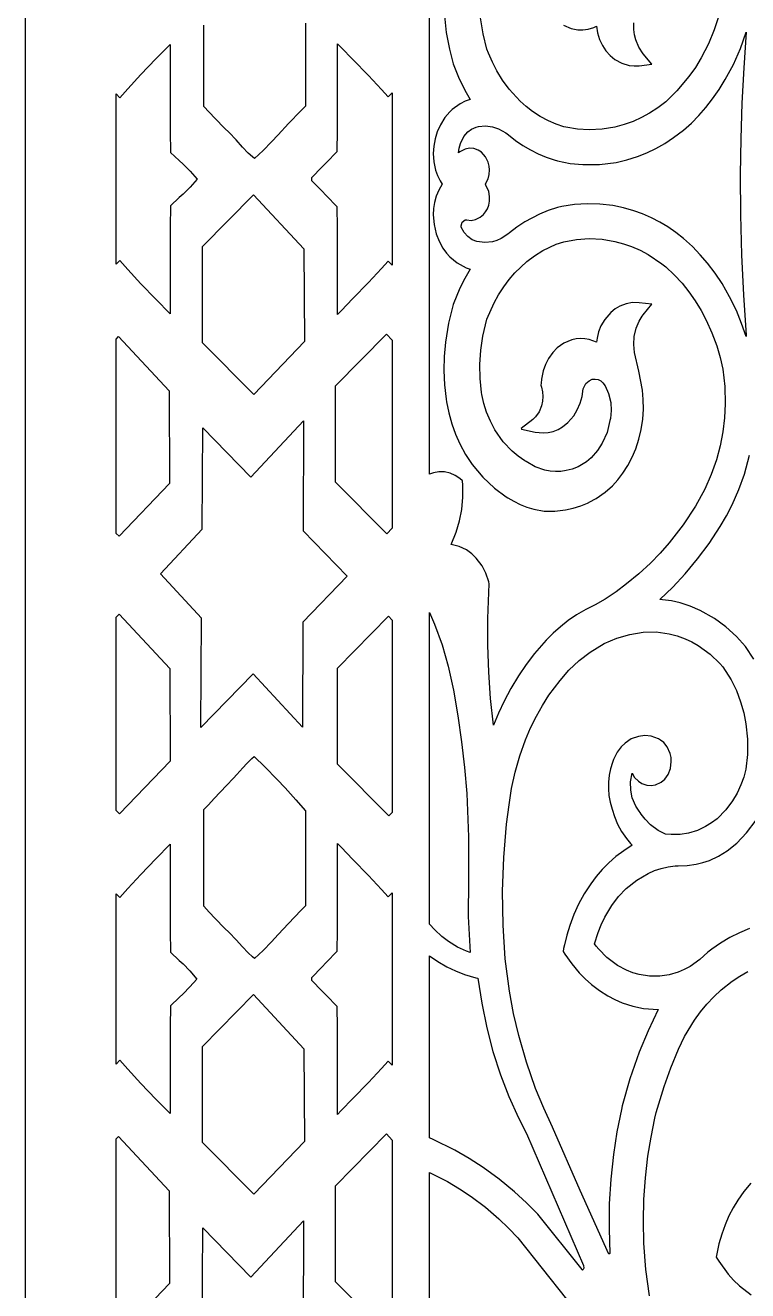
# Model space of a CAD drawing. Extents: x -629 to 1, y 0 to 2050.
# Drawn here: x -628.6 to -433.1, y 724.7 to 1067.3 of the extents above; entities that cross this region are included whole.
import ezdxf

# ---------------------------------------------------------------- set-up
doc = ezdxf.new("R2010")
doc.units = 0
doc.layers.add('Default_Layer', color=1, linetype='CONTINUOUS')

msp = doc.modelspace()

# ---------------------------------------------------------------- linework, layer by layer
at = {"layer": 'Default_Layer'}
for points in [[(-628.58, 0), (1.42, 0), (1.42, 2050), (-628.58, 2050), (-628.58, 0)], [(-529.28, 1048.97), (-529.28, 1002.3), (-530.33, 1003.4), (-532.14, 1001.41), (-535.73, 997.61), (-539.93, 993.29), (-543.11, 989.98), (-544.06, 988.97), (-544.07, 993.4), (-544.06, 1001.74), (-544.06, 1008.24), (-544.09, 1012.52), (-544.15, 1018.14), (-547.18, 1021.22), (-548.37, 1022.44), (-551, 1025.2), (-551, 1026.07), (-548.37, 1028.83), (-547.18, 1030.05), (-544.15, 1033.13), (-544.09, 1038.75), (-544.06, 1043.03), (-544.06, 1049.53), (-544.07, 1057.87), (-544.06, 1062.3), (-543.11, 1061.29), (-539.93, 1057.98), (-535.73, 1053.66), (-532.14, 1049.86), (-530.33, 1047.87), (-529.28, 1048.97)], [(-510.33, 1013.94), (-509.56, 1014.58), (-509.11, 1014.58), (-507.91, 1014.47), (-506.73, 1014.68), (-505.43, 1015.32), (-504.59, 1016.04), (-504, 1016.78), (-503.53, 1017.6), (-503.16, 1018.6), (-502.96, 1019.63), (-502.93, 1020.96), (-503.15, 1022.28), (-503.9, 1023.98), (-504.07, 1024.24), (-503.9, 1024.49), (-503.31, 1025.71), (-503, 1026.91), (-502.91, 1028.13), (-503.01, 1029.18), (-503.27, 1030.21), (-504, 1031.69), (-505.11, 1032.91), (-506.04, 1033.51), (-507.19, 1033.91), (-508.37, 1033.99), (-509.53, 1033.78), (-511.01, 1033), (-511.29, 1032.76), (-511.14, 1034.02), (-510.82, 1035.25), (-509.88, 1037.16), (-508.82, 1038.42), (-507.85, 1039.15), (-506.56, 1039.71), (-505.9, 1039.86), (-504.02, 1040.03), (-502.16, 1039.81), (-500.52, 1039.28), (-498.53, 1038.15), (-497.84, 1037.61), (-495.92, 1036.11), (-493.91, 1034.74), (-491.86, 1033.53), (-489.73, 1032.46), (-487.62, 1031.57), (-485.44, 1030.82), (-484.56, 1030.56), (-481.13, 1029.89), (-477.64, 1029.55), (-473.13, 1029.58), (-468.67, 1030.17), (-465.75, 1030.84), (-462.9, 1031.74), (-460.37, 1032.75), (-457.93, 1033.92), (-455.46, 1035.31), (-453.1, 1036.86), (-450.42, 1038.89), (-448.31, 1040.81), (-446.32, 1042.85), (-444.39, 1045.05), (-442.59, 1047.34), (-440.79, 1049.91), (-439.14, 1052.56), (-436.93, 1056.71), (-435.04, 1061), (-433.48, 1065.42), (-434.14, 1055.8), (-434.63, 1046.16), (-434.94, 1036.52), (-435.08, 1026.87), (-435.02, 1015.99), (-434.74, 1005.11), (-434.23, 994.24), (-433.51, 983.37), (-433.48, 983.04), (-434.7, 986.58), (-436.13, 990.05), (-437.94, 993.76), (-440.01, 997.35), (-441.88, 1000.16), (-443.93, 1002.86), (-445.9, 1005.16), (-448.01, 1007.36), (-450.42, 1009.58), (-452.49, 1011.18), (-454.67, 1012.67), (-456.86, 1013.98), (-459.14, 1015.16), (-461.49, 1016.19), (-463.91, 1017.07), (-466.71, 1017.88), (-469.58, 1018.47), (-473.05, 1018.88), (-476.55, 1018.96), (-479.97, 1018.73), (-483.35, 1018.18), (-484.56, 1017.91), (-487.02, 1017.13), (-489.4, 1016.16), (-493.42, 1014.04), (-495.54, 1012.63), (-497.56, 1011.09), (-497.96, 1010.76), (-499.8, 1009.54), (-500.95, 1009.02), (-502.17, 1008.66), (-504.25, 1008.44), (-506.33, 1008.71), (-507.67, 1009.21), (-508.85, 1010.08), (-509.79, 1011.16), (-510.6, 1012.65), (-510.63, 1012.97), (-510.33, 1013.94)], [(-582.11, 1025.64), (-584, 1023.49), (-585.89, 1021.58), (-586.9, 1020.62), (-589.26, 1018.39), (-589.34, 1012.66), (-589.38, 1004.65), (-589.37, 997.17), (-589.36, 991.24), (-589.36, 989.18), (-593.23, 993.1), (-597.28, 997.31), (-600.85, 1001.18), (-603.03, 1003.62), (-603.97, 1002.58), (-603.97, 1048.69), (-603.03, 1047.65), (-600.85, 1050.09), (-597.28, 1053.96), (-593.23, 1058.17), (-589.36, 1062.09), (-589.36, 1060.03), (-589.37, 1054.1), (-589.38, 1046.63), (-589.34, 1038.62), (-589.26, 1032.88), (-586.9, 1030.65), (-585.89, 1029.69), (-584, 1027.78), (-582.11, 1025.64)], [(-580.6, 1007.37), (-566.84, 1021.41), (-553.17, 1006.71), (-553.06, 981.65), (-566.74, 967.35), (-580.61, 981.34), (-580.6, 1007.37)], [(-529.28, 981.99), (-529.28, 931.13), (-530.73, 929.61), (-544.61, 943.59), (-544.6, 969.62), (-530.83, 983.66), (-529.28, 981.99)], [(-603.97, 929.68), (-603.97, 982.33), (-603.33, 982.98), (-589.66, 968.29), (-589.55, 943.22), (-603.22, 928.93), (-603.97, 929.68)], [(-553.38, 930.4), (-541.44, 918.15), (-553.45, 905.7), (-553.53, 877.28), (-566.94, 891.72), (-581.04, 877.11), (-580.85, 906.71), (-592, 918.72), (-580.7, 930.82), (-580.52, 958.27), (-567.53, 944.93), (-553.3, 960.17), (-553.38, 930.4)], [(-519.16, 908.28), (-517.85, 905.17), (-515.8, 899.52), (-514.13, 893.76), (-512.72, 887.26), (-511.51, 880.3), (-510.5, 873.31), (-509.7, 866.29), (-509.12, 859.26), (-508.6, 847.53), (-508.67, 835.8), (-508.68, 826), (-508.2, 816.21), (-509.13, 816.55), (-511.63, 817.71), (-514.04, 819.2), (-515.81, 820.56), (-517.77, 822.38), (-519.16, 823.92), (-519.16, 908.28)], [(-603.97, 854.69), (-603.97, 907.01), (-603.17, 907.83), (-589.5, 893.13), (-589.39, 868.07), (-603.06, 853.77), (-603.97, 854.69)], [(-529.28, 906.19), (-529.28, 854.15), (-530.17, 853.21), (-544.05, 867.2), (-544.04, 893.22), (-530.28, 907.27), (-529.28, 906.19)], [(-470.68, 734.57), (-478.37, 751.75), (-485.87, 768.94), (-488.28, 774.12), (-490.45, 779.39), (-492.95, 786.49), (-495.03, 793.71), (-496.44, 799.72), (-497.57, 805.78), (-498.71, 814.55), (-499.29, 823.67), (-499.41, 832.79), (-499.09, 841.92), (-498.3, 851.02), (-497.65, 856.19), (-496.98, 860.64), (-496.02, 865.05), (-494.77, 869.45), (-493.22, 873.77), (-491.81, 877.05), (-490.23, 880.25), (-488.61, 883.1), (-486.84, 885.87), (-483.85, 889.9), (-481.49, 892.63), (-478.64, 895.33), (-475.71, 897.57), (-471.87, 899.85), (-468.52, 901.31), (-464.97, 902.37), (-461.35, 902.98), (-457.81, 903.02), (-454.3, 902.52), (-452.12, 901.94), (-450.02, 901.15), (-448.21, 900.3), (-446.48, 899.32), (-443.24, 896.98), (-440.56, 894.44), (-439.8, 893.6), (-437.57, 890.08), (-436.13, 887.13), (-434.98, 884.08), (-434.15, 881.13), (-433.56, 878.13), (-433.14, 874.01), (-433.15, 869.88), (-433.56, 865.9), (-434.14, 863.72), (-434.9, 861.59), (-435.91, 859.38), (-437.14, 857.26), (-438.95, 854.83), (-441.36, 852.44), (-442.85, 851.3), (-444.45, 850.3), (-446.63, 849.27), (-449.07, 848.51), (-451.38, 848.16), (-453.73, 848.14), (-455.29, 848.31), (-457.25, 849.28), (-459.33, 850.82), (-460.84, 852.36), (-461.86, 853.69), (-462.17, 854.15), (-462.47, 854.51), (-463.38, 855.87), (-464.3, 858.08), (-464.73, 860.22), (-464.77, 862.4), (-464.37, 864.79), (-463.67, 863.65), (-462.64, 862.6), (-461.69, 861.99), (-460.34, 861.53), (-459.15, 861.45), (-457.98, 861.65), (-456.51, 862.36), (-455.53, 863.2), (-454.63, 864.44), (-453.98, 866.06), (-453.73, 867.91), (-453.8, 869.04), (-454.03, 870.14), (-454.84, 871.94), (-455.76, 873.06), (-456.63, 873.75), (-457.22, 874.08), (-459.16, 874.77), (-460.89, 874.95), (-462.63, 874.75), (-464.58, 874.04), (-466.24, 872.95), (-467.29, 871.94), (-468.37, 870.5), (-469.39, 868.46), (-469.66, 867.69), (-470.19, 865.96), (-470.56, 864.2), (-470.76, 862.38), (-470.78, 860.56), (-470.64, 858.75), (-470.32, 856.95), (-469.78, 855.06), (-469.12, 853.01), (-468.28, 851.01), (-467.19, 849), (-465.9, 847.09), (-464.78, 845.72), (-464.35, 845.25), (-466.62, 843.8), (-468.75, 842.18), (-470.65, 840.5), (-472.42, 838.71), (-474.04, 836.82), (-475.53, 834.84), (-477.29, 832.13), (-478.83, 829.31), (-480.12, 826.48), (-481.21, 823.58), (-482.02, 820.96), (-482.66, 818.3), (-482.87, 817.32), (-483.02, 816.49), (-482.58, 815.81), (-480.7, 813.14), (-478.63, 810.7), (-477.04, 809.08), (-475.33, 807.57), (-473.2, 805.95), (-470.92, 804.52), (-469, 803.51), (-467, 802.64), (-464.16, 801.7), (-461.22, 801.07), (-457.3, 800.75), (-460, 795.06), (-462.4, 789.26), (-464.93, 782.04), (-467.01, 774.7), (-467.25, 773.72), (-468.48, 767.66), (-469.42, 761.55), (-470.14, 754.87), (-470.53, 748.16), (-470.59, 741.45), (-470.33, 734.73), (-470.68, 734.57)], [(-552.79, 854.58), (-552.76, 851.25), (-552.74, 845.25), (-552.75, 840.75), (-552.77, 833.26), (-552.76, 828.82), (-554, 827.59), (-557.32, 824.11), (-560.11, 821.09), (-561.95, 819.12), (-564.24, 816.79), (-566.55, 814.63), (-567.12, 815.06), (-568.29, 816.12), (-569.84, 817.75), (-571.55, 819.66), (-573.38, 821.64), (-574.63, 822.83), (-577.18, 825.45), (-578.81, 827.16), (-580.29, 828.74), (-580.29, 833.11), (-580.29, 850.77), (-580.29, 854.95), (-579.04, 856.2), (-577.49, 857.92), (-574.11, 861.49), (-572.21, 863.44), (-571.32, 864.39), (-569.71, 866.21), (-568.65, 867.36), (-567.24, 868.76), (-566.66, 869.27), (-563.79, 866.46), (-560.41, 863.08), (-558.21, 860.79), (-555.32, 857.6), (-552.79, 854.58)], [(-582.14, 809.05), (-584.02, 806.9), (-585.89, 805.02), (-586.9, 804.05), (-589.26, 801.82), (-589.34, 796.09), (-589.38, 788.08), (-589.37, 780.6), (-589.36, 774.68), (-589.36, 772.61), (-593.23, 776.53), (-597.28, 780.75), (-600.85, 784.61), (-603.03, 787.05), (-603.97, 786.02), (-603.97, 832.12), (-603.03, 831.08), (-600.85, 833.52), (-597.28, 837.39), (-593.23, 841.6), (-589.36, 845.53), (-589.36, 843.46), (-589.37, 837.53), (-589.38, 830.06), (-589.34, 822.05), (-589.26, 816.32), (-586.9, 814.08), (-585.89, 813.12), (-584.01, 811.22), (-582.14, 809.05)], [(-529.28, 832.41), (-529.28, 785.73), (-530.33, 786.83), (-532.14, 784.84), (-535.73, 781.04), (-539.93, 776.73), (-543.11, 773.42), (-544.06, 772.4), (-544.07, 776.83), (-544.06, 785.17), (-544.06, 791.67), (-544.09, 795.95), (-544.15, 801.58), (-547.18, 804.65), (-548.37, 805.87), (-551, 808.63), (-551, 809.5), (-548.37, 812.27), (-547.18, 813.49), (-544.15, 816.56), (-544.09, 822.18), (-544.06, 826.47), (-544.06, 832.96), (-544.07, 841.31), (-544.06, 845.73), (-543.11, 844.72), (-539.93, 841.41), (-535.73, 837.1), (-532.14, 833.29), (-530.33, 831.3), (-529.28, 832.41)], [(-519.16, 815.34), (-516.89, 813.76), (-514.48, 812.36), (-512.15, 811.23), (-509.73, 810.28), (-506.62, 809.37), (-506.06, 809.24), (-505.06, 802.5), (-503.69, 795.81), (-502.01, 789.41), (-499.97, 783.1), (-497.7, 777.22), (-495.1, 771.46), (-492.93, 767.23), (-477.52, 731.44), (-477.45, 730.76), (-477.58, 730.42), (-477.71, 730.27), (-477.76, 730.24), (-477.83, 730.29), (-477.89, 730.36), (-489.88, 745.37), (-492.97, 748.47), (-496.2, 751.44), (-500.34, 754.86), (-504.69, 758.04), (-508.46, 760.48), (-512.36, 762.73), (-518.18, 765.6), (-519.16, 766.02), (-519.16, 815.34)], [(-580.6, 790.8), (-566.84, 804.84), (-553.17, 790.15), (-553.06, 765.08), (-566.74, 750.79), (-580.61, 764.77), (-580.6, 790.8)], [(-603.97, 713.11), (-603.97, 765.76), (-603.33, 766.42), (-589.66, 751.72), (-589.55, 726.65), (-603.22, 712.36), (-603.97, 713.11)], [(-529.28, 765.42), (-529.28, 714.56), (-530.73, 713.04), (-544.61, 727.02), (-544.6, 753.05), (-530.83, 767.1), (-529.28, 765.42)], [(-553.38, 713.84), (-541.44, 701.58), (-553.45, 689.13), (-553.53, 660.72), (-566.94, 675.16), (-581.04, 660.54), (-580.85, 690.14), (-592, 702.15), (-580.7, 714.26), (-580.52, 741.7), (-567.53, 728.36), (-553.3, 743.6), (-553.38, 713.84)]]:
    msp.add_lwpolyline(points, close=True, dxfattribs=at)
for points in [[(-515.15, 1069.83), (-514.66, 1065.29), (-513.81, 1060.8), (-512.75, 1056.82), (-511.33, 1053.23), (-509.64, 1049.73), (-508.21, 1047.23), (-509.57, 1046.71), (-510.85, 1046.04), (-513.05, 1044.44), (-513.7, 1043.84), (-515.03, 1042.27), (-516.25, 1040.3), (-517.07, 1038.47), (-517.65, 1036.57), (-518.02, 1034.56), (-518.16, 1032.53), (-518.05, 1030.27), (-517.58, 1028.05), (-517.05, 1026.58), (-516.33, 1025.17), (-515.72, 1024.24), (-516.7, 1022.62), (-517.39, 1021), (-517.86, 1019.32), (-518.11, 1017.64), (-518.16, 1015.94), (-517.94, 1013.36), (-517.35, 1010.83), (-516.59, 1008.85), (-515.56, 1006.97), (-514.59, 1005.62), (-513.7, 1004.63), (-511.67, 1002.95), (-509.23, 1001.62), (-508.21, 1001.24), (-509.66, 998.69), (-510.95, 996.08), (-512.75, 991.65), (-514.05, 986.61), (-514.88, 981.5), (-515.21, 977.64), (-515.29, 973.77), (-515.12, 969.9), (-514.69, 966.05), (-514.59, 965.36), (-513.95, 962.33), (-513.1, 959.33), (-512.11, 956.6), (-510.93, 953.93), (-509.4, 951.1), (-507.63, 948.4), (-504.76, 944.89), (-501.6, 941.93), (-498.41, 939.64), (-497.96, 939.37), (-496.33, 938.39), (-494.62, 937.54), (-492.82, 936.83), (-490.96, 936.27), (-488.17, 935.76), (-485.25, 935.72), (-482.36, 936.05), (-480.28, 936.51), (-478.26, 937.15), (-476.39, 937.92), (-474.59, 938.84), (-474.07, 939.13), (-471.6, 940.89), (-469.69, 942.62), (-468.2, 944.25), (-466.87, 945.99), (-465.52, 948.09), (-464.35, 950.33), (-463.37, 952.64), (-462.52, 955.22), (-461.89, 957.86), (-461.48, 960.59), (-461.29, 963.35), (-461.31, 965.93), (-461.53, 968.5), (-462.53, 973.61), (-463.68, 978.7), (-463.91, 980.87), (-463.78, 983.05), (-463.28, 985.24), (-462.44, 987.21), (-461.6, 988.54), (-461.33, 988.89), (-458.98, 991.75), (-462.47, 992.16), (-464.23, 992.18), (-465.96, 991.87), (-467.69, 991.2), (-468.93, 990.47), (-470.07, 989.55), (-471.76, 987.64), (-472.77, 985.91), (-473.41, 984.26), (-473.82, 982.54), (-473.96, 981.44), (-475.99, 982.19), (-477.15, 982.39), (-478.32, 982.45), (-479.5, 982.35), (-480.65, 982.11), (-482.85, 981.19), (-484.59, 979.95), (-485.83, 978.68), (-486.99, 977.04), (-487.81, 975.44), (-488.42, 973.76), (-488.89, 971.48), (-489, 970.4), (-489.03, 969.82), (-488.87, 969.3), (-488.59, 968.04), (-488.51, 966.76), (-488.6, 965.47), (-488.88, 964.2), (-489.52, 962.65), (-490.52, 961.23), (-491.22, 960.58), (-494.34, 958.14), (-494.29, 957.93), (-490.54, 957.1), (-488.44, 956.89), (-487.07, 957.01), (-485.74, 957.33), (-484.4, 957.86), (-483.16, 958.58), (-481.7, 959.75), (-480.15, 961.55), (-479.19, 963.14), (-478.41, 964.93), (-477.89, 966.79), (-477.58, 968.88), (-476.83, 970.26), (-476, 971.02), (-475.12, 971.42), (-474.33, 971.5), (-473.56, 971.35), (-472.82, 970.97), (-472.25, 970.47), (-471.67, 969.68), (-470.72, 967.59), (-470.13, 965.15), (-470, 962.95), (-470.23, 960.77), (-470.33, 960.29), (-471.14, 957.03), (-472.43, 954.1), (-473.68, 952.16), (-475.46, 950.13), (-476.66, 949.12), (-478.99, 947.77), (-480.56, 947.14), (-482.2, 946.71), (-483.63, 946.5), (-485.08, 946.45), (-486.53, 946.56), (-487.95, 946.82), (-490.62, 947.75), (-492.99, 949.13), (-493.36, 949.39), (-495.18, 950.59), (-496.85, 951.96), (-499.27, 954.53), (-501.48, 957.71), (-502.71, 960.06), (-503.72, 962.5), (-504.47, 964.9), (-505.02, 967.35), (-505.1, 967.86), (-505.49, 971.66), (-505.57, 975.47), (-505.33, 979.28), (-504.78, 983.07), (-503.64, 987.69), (-501.71, 992.1), (-500.48, 994.33), (-499.1, 996.47), (-497.65, 998.42), (-496.06, 1000.28), (-492.87, 1003.3), (-490.76, 1004.89), (-488.5, 1006.29), (-484.89, 1007.98), (-482.79, 1008.67), (-479.4, 1009.29), (-475.96, 1009.52), (-472.47, 1009.35), (-469.04, 1008.77), (-466.72, 1008.15), (-464.47, 1007.36), (-462.16, 1006.35), (-459.96, 1005.18), (-456.27, 1002.7), (-455.26, 1001.91), (-452.95, 999.74), (-450.81, 997.42), (-448.95, 995.09), (-447.24, 992.65), (-445.68, 990.08), (-444.28, 987.44), (-442.74, 984.01), (-441.45, 980.5), (-440.53, 977.36), (-439.78, 974.18), (-439.28, 969.51), (-439.17, 964.83), (-439.36, 961), (-439.81, 957.19), (-440.54, 953.38), (-441.52, 949.62), (-442.92, 945.61), (-444.64, 941.7), (-447.21, 937.12), (-450.55, 932.05), (-454.35, 927.12), (-456.78, 924.34), (-459.35, 921.68), (-462.49, 918.76), (-465.82, 916.01), (-468.69, 913.91), (-471.67, 911.94), (-474.33, 910.39), (-476.91, 909.09), (-479.38, 907.63), (-481.61, 906.09), (-483.74, 904.42), (-485.73, 902.66), (-487.61, 900.79), (-490.72, 897.18), (-492.99, 894.21), (-495.08, 891.14), (-497.13, 887.75), (-498.99, 884.26), (-500.5, 881.04), (-501.87, 877.77), (-502.63, 884.96), (-503.14, 892.17), (-503.39, 899.4), (-503.39, 906.63), (-503.01, 916.01), (-503.16, 916.63), (-503.93, 918.96), (-504.96, 920.96), (-506.51, 923.03), (-507.71, 924.18), (-509.18, 925.23), (-511.13, 926.16), (-512.99, 926.63), (-513.32, 926.68), (-511.93, 930.05), (-511.04, 933.1), (-510.45, 936.2), (-510.14, 939.48), (-510.15, 942.77), (-510.22, 943.96), (-510.96, 944.57), (-512.23, 945.42), (-513.6, 946.02), (-515.11, 946.36), (-516.63, 946.39), (-518.13, 946.12), (-519.16, 945.74), (-519.16, 1102.73)], [(-440.79, 1070.14), (-442.12, 1066.06), (-443.71, 1062.22), (-445.61, 1058.5), (-447.19, 1055.89), (-448.95, 1053.38), (-452.2, 1049.5), (-455.26, 1046.56), (-457.38, 1044.95), (-459.62, 1043.5), (-461.8, 1042.3), (-464.07, 1041.26), (-466.53, 1040.38), (-469.06, 1039.69), (-472.47, 1039.12), (-475.93, 1038.95), (-479.11, 1039.14), (-482.24, 1039.67), (-482.79, 1039.8), (-484.92, 1040.5), (-486.97, 1041.38), (-489.21, 1042.59), (-491.32, 1043.97), (-493.04, 1045.31), (-494.65, 1046.76), (-497.64, 1050.03), (-499.4, 1052.44), (-500.96, 1054.97), (-502.17, 1057.3), (-503.22, 1059.7), (-503.64, 1060.78), (-504.7, 1065), (-505.34, 1069.29)], [(-552.76, 1067.82), (-552.74, 1061.82), (-552.75, 1057.32), (-552.77, 1049.83), (-552.76, 1045.39), (-554, 1044.16), (-557.32, 1040.67), (-560.11, 1037.65), (-561.95, 1035.69), (-564.24, 1033.36), (-566.55, 1031.2), (-567.12, 1031.63), (-568.29, 1032.68), (-569.84, 1034.31), (-571.55, 1036.23), (-573.38, 1038.21), (-574.63, 1039.4), (-577.18, 1042.01), (-578.81, 1043.72), (-580.29, 1045.3), (-580.29, 1049.68), (-580.29, 1067.33)], [(-482.94, 1067.33), (-480.86, 1066.42), (-479.03, 1066.06), (-477.64, 1066.03), (-476.27, 1066.22), (-474.7, 1066.7), (-473.96, 1067.03), (-473.68, 1065.22), (-473.15, 1063.46), (-472.37, 1061.79), (-471.44, 1060.39), (-470.3, 1059.12), (-468.99, 1058.05), (-467.17, 1057.03), (-465.14, 1056.41), (-463.81, 1056.26), (-462.47, 1056.31), (-458.98, 1056.72), (-461.33, 1059.58), (-462.48, 1061.34), (-463.32, 1063.36), (-463.67, 1064.74), (-463.86, 1066.13), (-463.9, 1067.96)], [(-431.41, 895.65), (-433.66, 899.11), (-436.09, 901.8), (-439.01, 904.45), (-442.02, 906.67), (-445.92, 908.86), (-448.59, 909.99), (-451.36, 910.88), (-453.71, 911.41), (-456.09, 911.76), (-456.81, 911.82), (-453.29, 915.18), (-449.97, 918.73), (-446.61, 922.78), (-443.5, 927), (-440.5, 931.61), (-438.79, 934.48), (-437.26, 937.44), (-435.46, 941.55), (-433.96, 945.77), (-432.57, 950.93)], [(-432.61, 822.75), (-435.32, 821.59), (-437.93, 820.25), (-440.39, 818.78), (-442.75, 817.16), (-443.88, 816.31), (-446.03, 814.3), (-448.66, 812.45), (-450.21, 811.62), (-451.84, 810.92), (-454.31, 810.18), (-456.88, 809.8), (-459.68, 809.81), (-462.45, 810.25), (-464.18, 810.75), (-465.85, 811.41), (-468.29, 812.72), (-469.78, 813.75), (-471.17, 814.89), (-473.36, 817.12), (-474.04, 817.93), (-474.51, 818.54), (-473.57, 821.61), (-472.73, 823.73), (-471.74, 825.8), (-469.85, 828.94), (-468, 831.37), (-465.95, 833.52), (-463.06, 835.85), (-459.96, 837.65), (-458.24, 838.39), (-456.44, 838.98), (-454.58, 839.41), (-452.67, 839.66), (-451.88, 839.7), (-449.45, 839.77), (-447.05, 840.11), (-445.21, 840.57), (-443.42, 841.18), (-440.99, 842.3), (-438.58, 843.78), (-435.97, 845.87), (-433.34, 848.64), (-430.78, 852.08)], [(-459.67, 723.28), (-460.62, 730.4), (-461.16, 737.56), (-461.3, 743.46), (-461.16, 749.36), (-460.75, 755.24), (-460.06, 761.11), (-459.22, 766.25), (-458.16, 771.35), (-457.8, 772.89), (-455.7, 779.96), (-453.87, 785.03), (-451.79, 790.02), (-450.16, 793.51), (-447.48, 797.93), (-445.86, 800.14), (-444.11, 802.25), (-442.23, 804.24), (-440.21, 806.11), (-437.25, 808.44), (-435.18, 809.81), (-433, 811.04)], [(-519.16, 677.58), (-519.16, 756.65), (-519.16, 756.65), (-514.28, 754.2), (-511.02, 752.27), (-507.88, 750.17), (-504.05, 747.27), (-500.43, 744.14), (-497.8, 741.61), (-495.3, 738.96), (-482.12, 722.39)], [(-432.21, 753.73), (-434.08, 751.53), (-435.75, 749.18), (-437.02, 747.09), (-438.13, 744.92), (-439.2, 742.46), (-440.1, 739.94), (-440.83, 737.31), (-441.4, 734.64), (-441.56, 733.7), (-440.91, 732.64), (-438.32, 729.1), (-436.88, 727.51), (-435.32, 726.01), (-432.1, 723.55)]]:
    msp.add_lwpolyline(points, dxfattribs=at)

doc.saveas('drawing.dxf')
